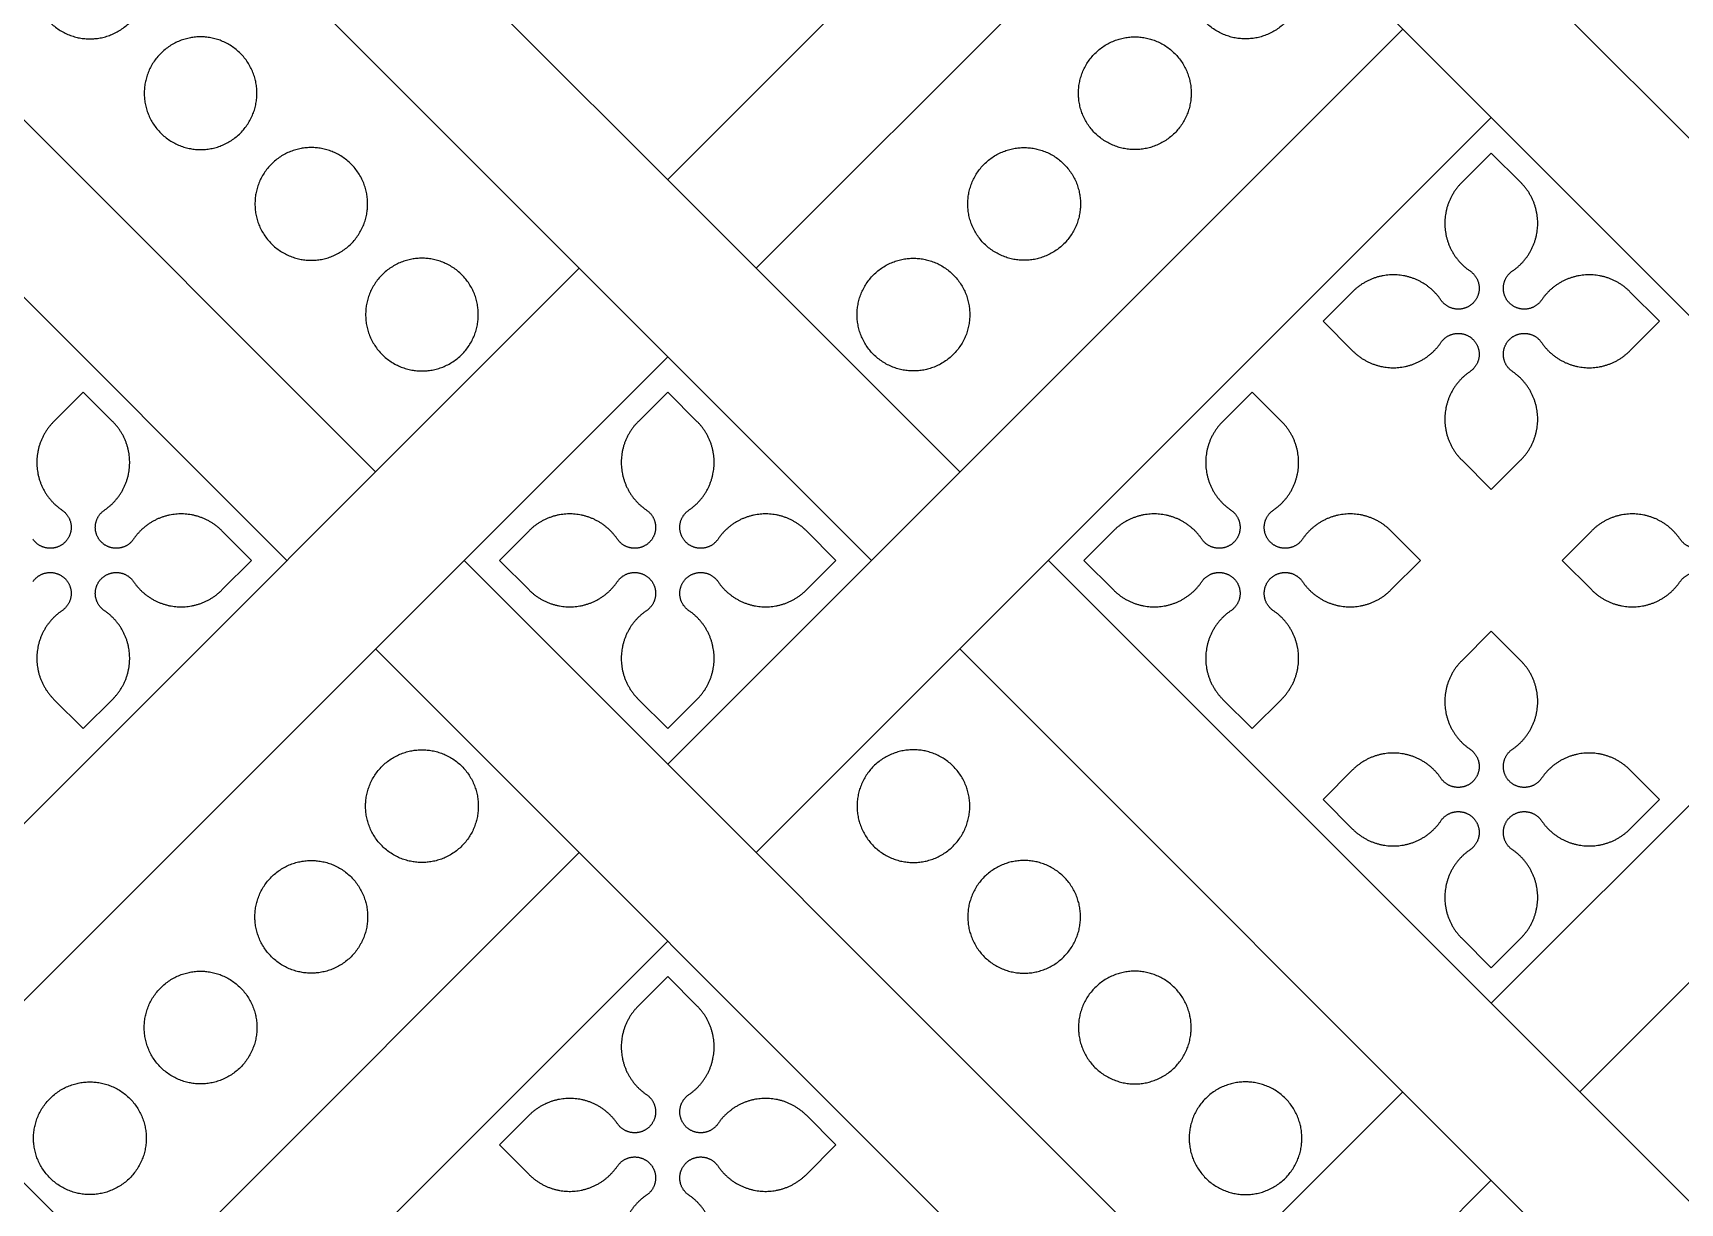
# Model space of a CAD drawing. Header units: millimetres. Extents: x -117 to 119, y -123 to 112.
# Drawn here: x -85.39 to -77.02, y 91.99 to 97.94 of the extents above; entities that cross this region are included whole.
import ezdxf

# ---------------------------------------------------------------- set-up
doc = ezdxf.new("R2010")
doc.units = ezdxf.units.MM
doc.header["$MEASUREMENT"] = 0
doc.layers.add('Layer 03', color=5, linetype='Continuous')

msp = doc.modelspace()

# ---------------------------------------------------------------- linework, layer by layer
at = {"layer": 'Layer 03'}
for p, q in [((-78.9452, 100.4158), (-82.166, 97.195)), ((-78.4947, 99.9653), (-81.7155, 96.7445)), ((-79.0127, 99.4473), (-75.2739, 95.7085)), ((-84.8687, 98.9968), (-81.1299, 95.258)), ((-79.4632, 98.9968), (-75.7244, 95.258)), ((-86.8906, 98.9466), (-83.6525, 95.7085)), ((-87.341, 98.4961), (-84.1029, 95.258)), ((-78.4271, 97.9608), (-82.166, 94.222)), ((-77.9767, 97.5103), (-81.7155, 93.7715)), ((-77.9767, 97.3301), (-78.1272, 97.1797)), ((-77.8262, 97.1797), (-77.9767, 97.3301)), ((-82.6164, 96.7445), (-86.3552, 93.0057)), ((-74.2379, 96.7445), (-77.9767, 93.0057)), ((-78.6821, 96.6247), (-78.8326, 96.4743)), ((-77.1208, 96.4743), (-77.2713, 96.6247)), ((-78.8326, 96.4743), (-78.6821, 96.3238)), ((-77.2713, 96.3238), (-77.1208, 96.4743)), ((-82.166, 96.2941), (-85.9048, 92.5553)), ((-73.7874, 96.2941), (-77.5262, 92.5553)), ((-85.139, 96.1139), (-85.2895, 95.9634)), ((-84.9885, 95.9634), (-85.139, 96.1139)), ((-82.166, 96.1139), (-82.3164, 95.9634)), ((-82.0155, 95.9634), (-82.166, 96.1139)), ((-79.1929, 96.1139), (-79.3434, 95.9634)), ((-79.0424, 95.9634), (-79.1929, 96.1139)), ((-78.1272, 95.7689), (-77.9767, 95.6184)), ((-77.9767, 95.6184), (-77.8262, 95.7689)), ((-84.2831, 95.258), (-84.4336, 95.4085)), ((-82.8714, 95.4085), (-83.0218, 95.258)), ((-81.3101, 95.258), (-81.4606, 95.4085)), ((-79.8983, 95.4085), (-80.0488, 95.258)), ((-78.3371, 95.258), (-78.4875, 95.4085)), ((-77.4658, 95.4085), (-77.6163, 95.258)), ((-84.4336, 95.1075), (-84.2831, 95.258)), ((-83.202, 95.258), (-79.4632, 91.5192)), ((-83.0218, 95.258), (-82.8714, 95.1075)), ((-81.4606, 95.1075), (-81.3101, 95.258)), ((-80.0488, 95.258), (-79.8983, 95.1075)), ((-78.4875, 95.1075), (-78.3371, 95.258)), ((-77.6163, 95.258), (-77.4658, 95.1075)), ((-77.9767, 94.8977), (-78.1272, 94.7472)), ((-77.8262, 94.7472), (-77.9767, 94.8977)), ((-83.6525, 94.8076), (-79.9137, 91.0687)), ((-80.6794, 94.8076), (-76.9406, 91.0687)), ((-85.2895, 94.5526), (-85.139, 94.4021)), ((-85.139, 94.4021), (-84.9885, 94.5526)), ((-82.3164, 94.5526), (-82.166, 94.4021)), ((-82.166, 94.4021), (-82.0155, 94.5526)), ((-79.3434, 94.5526), (-79.1929, 94.4021)), ((-79.1929, 94.4021), (-79.0424, 94.5526)), ((-78.6821, 94.1923), (-78.8326, 94.0418)), ((-77.1208, 94.0418), (-77.2713, 94.1923)), ((-78.8326, 94.0418), (-78.6821, 93.8913)), ((-77.2713, 93.8913), (-77.1208, 94.0418)), ((-82.6164, 93.7715), (-86.3552, 90.0327)), ((-82.166, 93.321), (-85.9048, 89.5822)), ((-78.1272, 93.3364), (-77.9767, 93.1859)), ((-77.9767, 93.1859), (-77.8262, 93.3364)), ((-82.166, 93.1409), (-82.3164, 92.9904)), ((-82.0155, 92.9904), (-82.166, 93.1409)), ((-78.4271, 92.5553), (-82.166, 88.8165)), ((-82.8714, 92.4355), (-83.0218, 92.285)), ((-81.3101, 92.285), (-81.4606, 92.4355)), ((-83.0218, 92.285), (-82.8714, 92.1345)), ((-81.4606, 92.1345), (-81.3101, 92.285)), ((-77.9767, 92.1048), (-81.7155, 88.366))]:
    msp.add_line(p, q, dxfattribs=at)
for points in [[(-84.4183, 99.4473), (-80.6794, 95.7085)], [(-88.6075, 95.258), (-84.8687, 91.5192)], [(-80.229, 95.258), (-76.4902, 91.5192)]]:
    msp.add_lwpolyline(points, dxfattribs=at)
for points, weights, knots in [([(-85.3919, 98.1973), (-85.3919, 98.4839), (-85.1052, 98.4839), (-84.8185, 98.4839), (-84.8185, 98.1973), (-84.8185, 97.9106), (-85.1052, 97.9106), (-85.3919, 97.9106), (-85.3919, 98.1973)], [1, 0.707106781187, 1, 0.707106781187, 1, 0.707106781187, 1, 0.707106781187, 1], [0, 0, 0, 1.413717, 1.413717, 2.827433, 2.827433, 4.24115, 4.24115, 5.654867, 5.654867, 5.654867]), ([(-78.94, 98.1973), (-78.94, 98.4839), (-79.2267, 98.4839), (-79.5134, 98.4839), (-79.5134, 98.1973), (-79.5134, 97.9106), (-79.2267, 97.9106), (-78.94, 97.9106), (-78.94, 98.1973)], [1, 0.707106781187, 1, 0.707106781187, 1, 0.707106781187, 1, 0.707106781187, 1], [0, 0, 0, 1.413717, 1.413717, 2.827433, 2.827433, 4.24115, 4.24115, 5.654867, 5.654867, 5.654867]), ([(-84.8288, 97.6342), (-84.8288, 97.9209), (-84.5421, 97.9209), (-84.2555, 97.9209), (-84.2555, 97.6342), (-84.2555, 97.3475), (-84.5421, 97.3475), (-84.8288, 97.3475), (-84.8288, 97.6342)], [1, 0.707106781187, 1, 0.707106781187, 1, 0.707106781187, 1, 0.707106781187, 1], [0, 0, 0, 1.413717, 1.413717, 2.827433, 2.827433, 4.24115, 4.24115, 5.654867, 5.654867, 5.654867]), ([(-79.5031, 97.6342), (-79.5031, 97.9209), (-79.7898, 97.9209), (-80.0765, 97.9209), (-80.0765, 97.6342), (-80.0765, 97.3475), (-79.7898, 97.3475), (-79.5031, 97.3475), (-79.5031, 97.6342)], [1, 0.707106781187, 1, 0.707106781187, 1, 0.707106781187, 1, 0.707106781187, 1], [0, 0, 0, 1.413717, 1.413717, 2.827433, 2.827433, 4.24115, 4.24115, 5.654867, 5.654867, 5.654867]), ([(-84.2657, 97.0711), (-84.2657, 97.3578), (-83.9791, 97.3578), (-83.6924, 97.3578), (-83.6924, 97.0711), (-83.6924, 96.7845), (-83.9791, 96.7845), (-84.2657, 96.7845), (-84.2657, 97.0711)], [1, 0.707106781187, 1, 0.707106781187, 1, 0.707106781187, 1, 0.707106781187, 1], [0, 0, 0, 1.413717, 1.413717, 2.827433, 2.827433, 4.24115, 4.24115, 5.654867, 5.654867, 5.654867]), ([(-80.0662, 97.0711), (-80.0662, 97.3578), (-80.3529, 97.3578), (-80.6395, 97.3578), (-80.6395, 97.0711), (-80.6395, 96.7845), (-80.3529, 96.7845), (-80.0662, 96.7845), (-80.0662, 97.0711)], [1, 0.707106781187, 1, 0.707106781187, 1, 0.707106781187, 1, 0.707106781187, 1], [0, 0, 0, 1.413717, 1.413717, 2.827433, 2.827433, 4.24115, 4.24115, 5.654867, 5.654867, 5.654867]), ([(-78.1272, 97.1797), (-78.2246, 97.0822), (-78.2117, 96.9449), (-78.1987, 96.8077), (-78.0848, 96.7302)], [1, 0.904863889332, 1, 0.904863889332, 1], [31.693684, 31.693684, 31.693684, 32.50269, 32.50269, 33.311695, 33.311695, 33.311695]), ([(-77.8686, 96.7302), (-77.7546, 96.8077), (-77.7417, 96.9449), (-77.7287, 97.0822), (-77.8262, 97.1797)], [1, 0.904863889332, 1, 0.904863889332, 1], [28.739447, 28.739447, 28.739447, 29.548452, 29.548452, 30.357457, 30.357457, 30.357457]), ([(-83.7027, 96.508), (-83.7027, 96.7947), (-83.416, 96.7947), (-83.1293, 96.7947), (-83.1293, 96.508), (-83.1293, 96.2214), (-83.416, 96.2214), (-83.7027, 96.2214), (-83.7027, 96.508)], [1, 0.707106781187, 1, 0.707106781187, 1, 0.707106781187, 1, 0.707106781187, 1], [0, 0, 0, 1.413717, 1.413717, 2.827433, 2.827433, 4.24115, 4.24115, 5.654867, 5.654867, 5.654867]), ([(-80.6293, 96.508), (-80.6293, 96.7947), (-80.9159, 96.7947), (-81.2026, 96.7947), (-81.2026, 96.508), (-81.2026, 96.2214), (-80.9159, 96.2214), (-80.6293, 96.2214), (-80.6293, 96.508)], [1, 0.707106781187, 1, 0.707106781187, 1, 0.707106781187, 1, 0.707106781187, 1], [0, 0, 0, 1.413717, 1.413717, 2.827433, 2.827433, 4.24115, 4.24115, 5.654867, 5.654867, 5.654867]), ([(-78.2326, 96.5823), (-78.3101, 96.6963), (-78.4473, 96.7093), (-78.5846, 96.7222), (-78.6821, 96.6247)], [1, 0.904854530768, 1, 0.904854530768, 1], [34.487142, 34.487142, 34.487142, 35.296228, 35.296228, 36.105314, 36.105314, 36.105314]), ([(-78.0848, 96.7302), (-78.0433, 96.702), (-78.0386, 96.6522), (-78.0339, 96.6023), (-78.0693, 96.5669), (-78.1047, 96.5315), (-78.1546, 96.5362), (-78.2044, 96.5409), (-78.2326, 96.5823)], [1, 0.904841645654, 1, 0.904841645654, 1, 0.904841645654, 1, 0.904841645654, 1], [33.311695, 33.311695, 33.311695, 33.605557, 33.605557, 33.899418, 33.899418, 34.19328, 34.19328, 34.487142, 34.487142, 34.487142]), ([(-77.7208, 96.5823), (-77.7489, 96.5409), (-77.7988, 96.5362), (-77.8487, 96.5315), (-77.8841, 96.5669), (-77.9195, 96.6023), (-77.9147, 96.6522), (-77.91, 96.702), (-77.8686, 96.7302)], [1, 0.904841645653, 1, 0.904841645653, 1, 0.904841645653, 1, 0.904841645653, 1], [27.564, 27.564, 27.564, 27.857861, 27.857861, 28.151723, 28.151723, 28.445585, 28.445585, 28.739447, 28.739447, 28.739447]), ([(-77.2713, 96.6247), (-77.3688, 96.7222), (-77.506, 96.7093), (-77.6433, 96.6963), (-77.7208, 96.5823)], [1, 0.904854530768, 1, 0.904854530768, 1], [25.945827, 25.945827, 25.945827, 26.754913, 26.754913, 27.564, 27.564, 27.564]), ([(-78.6821, 96.3238), (-78.5846, 96.2263), (-78.4473, 96.2393), (-78.3101, 96.2522), (-78.2326, 96.3662)], [1, 0.904854530768, 1, 0.904854530768, 1], [37.441541, 37.441541, 37.441541, 38.250627, 38.250627, 39.059714, 39.059714, 39.059714]), ([(-78.2326, 96.3662), (-78.2044, 96.4076), (-78.1546, 96.4123), (-78.1047, 96.417), (-78.0693, 96.3816), (-78.0339, 96.3462), (-78.0386, 96.2964), (-78.0433, 96.2465), (-78.0848, 96.2184)], [1, 0.904841645654, 1, 0.904841645654, 1, 0.904841645654, 1, 0.904841645654, 1], [39.059714, 39.059714, 39.059714, 39.353575, 39.353575, 39.647437, 39.647437, 39.941299, 39.941299, 40.235161, 40.235161, 40.235161]), ([(-77.8686, 96.2184), (-77.91, 96.2465), (-77.9147, 96.2964), (-77.9195, 96.3462), (-77.8841, 96.3816), (-77.8487, 96.417), (-77.7988, 96.4123), (-77.7489, 96.4076), (-77.7208, 96.3662)], [1, 0.904841645653, 1, 0.904841645653, 1, 0.904841645653, 1, 0.904841645653, 1], [21.815981, 21.815981, 21.815981, 22.109843, 22.109843, 22.403704, 22.403704, 22.697566, 22.697566, 22.991428, 22.991428, 22.991428]), ([(-77.7208, 96.3662), (-77.6433, 96.2522), (-77.506, 96.2393), (-77.3688, 96.2263), (-77.2713, 96.3238)], [1, 0.904854530768, 1, 0.904854530768, 1], [22.991428, 22.991428, 22.991428, 23.800514, 23.800514, 24.6096, 24.6096, 24.6096]), ([(-78.0848, 96.2184), (-78.1987, 96.1408), (-78.2117, 96.0036), (-78.2246, 95.8663), (-78.1272, 95.7689)], [1, 0.904863889332, 1, 0.904863889332, 1], [40.235161, 40.235161, 40.235161, 41.044166, 41.044166, 41.853171, 41.853171, 41.853171]), ([(-77.8262, 95.7689), (-77.7287, 95.8663), (-77.7417, 96.0036), (-77.7546, 96.1408), (-77.8686, 96.2184)], [1, 0.904863889332, 1, 0.904863889332, 1], [20.19797, 20.19797, 20.19797, 21.006976, 21.006976, 21.815981, 21.815981, 21.815981]), ([(-85.2895, 95.9634), (-85.3869, 95.8659), (-85.374, 95.7287), (-85.361, 95.5915), (-85.2471, 95.5139)], [1, 0.904863889332, 1, 0.904863889332, 1], [31.693684, 31.693684, 31.693684, 32.50269, 32.50269, 33.311695, 33.311695, 33.311695]), ([(-85.0309, 95.5139), (-84.9169, 95.5915), (-84.904, 95.7287), (-84.891, 95.8659), (-84.9885, 95.9634)], [1, 0.904863889332, 1, 0.904863889332, 1], [28.739447, 28.739447, 28.739447, 29.548452, 29.548452, 30.357457, 30.357457, 30.357457]), ([(-82.3164, 95.9634), (-82.4139, 95.8659), (-82.401, 95.7287), (-82.388, 95.5915), (-82.274, 95.5139)], [1, 0.904863889332, 1, 0.904863889332, 1], [31.693684, 31.693684, 31.693684, 32.50269, 32.50269, 33.311695, 33.311695, 33.311695]), ([(-82.0579, 95.5139), (-81.9439, 95.5915), (-81.931, 95.7287), (-81.918, 95.8659), (-82.0155, 95.9634)], [1, 0.904863889332, 1, 0.904863889332, 1], [28.739447, 28.739447, 28.739447, 29.548452, 29.548452, 30.357457, 30.357457, 30.357457]), ([(-79.3434, 95.9634), (-79.4409, 95.8659), (-79.4279, 95.7287), (-79.415, 95.5915), (-79.301, 95.5139)], [1, 0.904863889332, 1, 0.904863889332, 1], [31.693684, 31.693684, 31.693684, 32.50269, 32.50269, 33.311695, 33.311695, 33.311695]), ([(-79.0849, 95.5139), (-78.9709, 95.5915), (-78.9579, 95.7287), (-78.945, 95.8659), (-79.0424, 95.9634)], [1, 0.904863889332, 1, 0.904863889332, 1], [28.739447, 28.739447, 28.739447, 29.548452, 29.548452, 30.357457, 30.357457, 30.357457]), ([(-85.2471, 95.5139), (-85.2056, 95.4858), (-85.2009, 95.4359), (-85.1962, 95.3861), (-85.2316, 95.3507), (-85.267, 95.3153), (-85.3169, 95.32), (-85.3667, 95.3247), (-85.3949, 95.3661)], [1, 0.904841645654, 1, 0.904841645654, 1, 0.904841645654, 1, 0.904841645654, 1], [33.311695, 33.311695, 33.311695, 33.605557, 33.605557, 33.899418, 33.899418, 34.19328, 34.19328, 34.487142, 34.487142, 34.487142]), ([(-84.8831, 95.3661), (-84.9113, 95.3247), (-84.9611, 95.32), (-85.011, 95.3153), (-85.0464, 95.3507), (-85.0818, 95.3861), (-85.0771, 95.4359), (-85.0723, 95.4858), (-85.0309, 95.5139)], [1, 0.904841645653, 1, 0.904841645653, 1, 0.904841645653, 1, 0.904841645653, 1], [27.564, 27.564, 27.564, 27.857861, 27.857861, 28.151723, 28.151723, 28.445585, 28.445585, 28.739447, 28.739447, 28.739447]), ([(-84.4336, 95.4085), (-84.5311, 95.506), (-84.6683, 95.493), (-84.8056, 95.4801), (-84.8831, 95.3661)], [1, 0.904854530768, 1, 0.904854530768, 1], [25.945827, 25.945827, 25.945827, 26.754913, 26.754913, 27.564, 27.564, 27.564]), ([(-82.4219, 95.3661), (-82.4994, 95.4801), (-82.6366, 95.493), (-82.7739, 95.506), (-82.8714, 95.4085)], [1, 0.904854530768, 1, 0.904854530768, 1], [34.487142, 34.487142, 34.487142, 35.296228, 35.296228, 36.105314, 36.105314, 36.105314]), ([(-82.274, 95.5139), (-82.2326, 95.4858), (-82.2279, 95.4359), (-82.2232, 95.3861), (-82.2586, 95.3507), (-82.294, 95.3153), (-82.3438, 95.32), (-82.3937, 95.3247), (-82.4219, 95.3661)], [1, 0.904841645654, 1, 0.904841645654, 1, 0.904841645654, 1, 0.904841645654, 1], [33.311695, 33.311695, 33.311695, 33.605557, 33.605557, 33.899418, 33.899418, 34.19328, 34.19328, 34.487142, 34.487142, 34.487142]), ([(-81.9101, 95.3661), (-81.9382, 95.3247), (-81.9881, 95.32), (-82.0379, 95.3153), (-82.0733, 95.3507), (-82.1087, 95.3861), (-82.104, 95.4359), (-82.0993, 95.4858), (-82.0579, 95.5139)], [1, 0.904841645654, 1, 0.904841645654, 1, 0.904841645654, 1, 0.904841645654, 1], [27.564, 27.564, 27.564, 27.857861, 27.857861, 28.151723, 28.151723, 28.445585, 28.445585, 28.739447, 28.739447, 28.739447]), ([(-81.4606, 95.4085), (-81.558, 95.506), (-81.6953, 95.493), (-81.8325, 95.4801), (-81.9101, 95.3661)], [1, 0.904854530768, 1, 0.904854530768, 1], [25.945827, 25.945827, 25.945827, 26.754913, 26.754913, 27.564, 27.564, 27.564]), ([(-79.4488, 95.3661), (-79.5263, 95.4801), (-79.6636, 95.493), (-79.8008, 95.506), (-79.8983, 95.4085)], [1, 0.904854530768, 1, 0.904854530768, 1], [34.487142, 34.487142, 34.487142, 35.296228, 35.296228, 36.105314, 36.105314, 36.105314]), ([(-79.301, 95.5139), (-79.2596, 95.4858), (-79.2549, 95.4359), (-79.2501, 95.3861), (-79.2856, 95.3507), (-79.321, 95.3153), (-79.3708, 95.32), (-79.4207, 95.3247), (-79.4488, 95.3661)], [1, 0.904841645654, 1, 0.904841645654, 1, 0.904841645654, 1, 0.904841645654, 1], [33.311695, 33.311695, 33.311695, 33.605557, 33.605557, 33.899418, 33.899418, 34.19328, 34.19328, 34.487142, 34.487142, 34.487142]), ([(-78.937, 95.3661), (-78.9652, 95.3247), (-79.015, 95.32), (-79.0649, 95.3153), (-79.1003, 95.3507), (-79.1357, 95.3861), (-79.131, 95.4359), (-79.1263, 95.4858), (-79.0849, 95.5139)], [1, 0.904841645653, 1, 0.904841645653, 1, 0.904841645653, 1, 0.904841645653, 1], [27.564, 27.564, 27.564, 27.857861, 27.857861, 28.151723, 28.151723, 28.445585, 28.445585, 28.739447, 28.739447, 28.739447]), ([(-78.4875, 95.4085), (-78.585, 95.506), (-78.7223, 95.493), (-78.8595, 95.4801), (-78.937, 95.3661)], [1, 0.904854530768, 1, 0.904854530768, 1], [25.945827, 25.945827, 25.945827, 26.754913, 26.754913, 27.564, 27.564, 27.564]), ([(-77.0163, 95.3661), (-77.0939, 95.4801), (-77.2311, 95.493), (-77.3684, 95.506), (-77.4658, 95.4085)], [1, 0.904854530768, 1, 0.904854530768, 1], [34.487142, 34.487142, 34.487142, 35.296228, 35.296228, 36.105314, 36.105314, 36.105314]), ([(-76.8685, 95.5139), (-76.8271, 95.4858), (-76.8224, 95.4359), (-76.8177, 95.3861), (-76.8531, 95.3507), (-76.8885, 95.3153), (-76.9383, 95.32), (-76.9882, 95.3247), (-77.0163, 95.3661)], [1, 0.904841645653, 1, 0.904841645653, 1, 0.904841645653, 1, 0.904841645653, 1], [33.311695, 33.311695, 33.311695, 33.605557, 33.605557, 33.899418, 33.899418, 34.19328, 34.19328, 34.487142, 34.487142, 34.487142]), ([(-85.3949, 95.15), (-85.3667, 95.1914), (-85.3169, 95.1961), (-85.267, 95.2008), (-85.2316, 95.1654), (-85.1962, 95.13), (-85.2009, 95.0801), (-85.2056, 95.0303), (-85.2471, 95.0021)], [1, 0.904841645653, 1, 0.904841645653, 1, 0.904841645653, 1, 0.904841645653, 1], [39.059714, 39.059714, 39.059714, 39.353575, 39.353575, 39.647437, 39.647437, 39.941299, 39.941299, 40.235161, 40.235161, 40.235161]), ([(-85.0309, 95.0021), (-85.0723, 95.0303), (-85.0771, 95.0801), (-85.0818, 95.13), (-85.0464, 95.1654), (-85.011, 95.2008), (-84.9611, 95.1961), (-84.9113, 95.1914), (-84.8831, 95.15)], [1, 0.904841645653, 1, 0.904841645653, 1, 0.904841645653, 1, 0.904841645653, 1], [21.815981, 21.815981, 21.815981, 22.109843, 22.109843, 22.403704, 22.403704, 22.697566, 22.697566, 22.991428, 22.991428, 22.991428]), ([(-82.4219, 95.15), (-82.3937, 95.1914), (-82.3438, 95.1961), (-82.294, 95.2008), (-82.2586, 95.1654), (-82.2232, 95.13), (-82.2279, 95.0801), (-82.2326, 95.0303), (-82.274, 95.0021)], [1, 0.904841645653, 1, 0.904841645653, 1, 0.904841645653, 1, 0.904841645653, 1], [39.059714, 39.059714, 39.059714, 39.353575, 39.353575, 39.647437, 39.647437, 39.941299, 39.941299, 40.235161, 40.235161, 40.235161]), ([(-82.0579, 95.0021), (-82.0993, 95.0303), (-82.104, 95.0801), (-82.1087, 95.13), (-82.0733, 95.1654), (-82.0379, 95.2008), (-81.9881, 95.1961), (-81.9382, 95.1914), (-81.9101, 95.15)], [1, 0.904841645654, 1, 0.904841645654, 1, 0.904841645654, 1, 0.904841645654, 1], [21.815981, 21.815981, 21.815981, 22.109843, 22.109843, 22.403704, 22.403704, 22.697566, 22.697566, 22.991428, 22.991428, 22.991428]), ([(-79.4488, 95.15), (-79.4207, 95.1914), (-79.3708, 95.1961), (-79.321, 95.2008), (-79.2856, 95.1654), (-79.2501, 95.13), (-79.2549, 95.0801), (-79.2596, 95.0303), (-79.301, 95.0021)], [1, 0.904841645654, 1, 0.904841645654, 1, 0.904841645654, 1, 0.904841645654, 1], [39.059714, 39.059714, 39.059714, 39.353575, 39.353575, 39.647437, 39.647437, 39.941299, 39.941299, 40.235161, 40.235161, 40.235161]), ([(-79.0849, 95.0021), (-79.1263, 95.0303), (-79.131, 95.0801), (-79.1357, 95.13), (-79.1003, 95.1654), (-79.0649, 95.2008), (-79.015, 95.1961), (-78.9652, 95.1914), (-78.937, 95.15)], [1, 0.904841645653, 1, 0.904841645653, 1, 0.904841645653, 1, 0.904841645653, 1], [21.815981, 21.815981, 21.815981, 22.109843, 22.109843, 22.403704, 22.403704, 22.697566, 22.697566, 22.991428, 22.991428, 22.991428]), ([(-77.0163, 95.15), (-76.9882, 95.1914), (-76.9383, 95.1961), (-76.8885, 95.2008), (-76.8531, 95.1654), (-76.8177, 95.13), (-76.8224, 95.0801), (-76.8271, 95.0303), (-76.8685, 95.0021)], [1, 0.904841645653, 1, 0.904841645653, 1, 0.904841645653, 1, 0.904841645653, 1], [39.059714, 39.059714, 39.059714, 39.353575, 39.353575, 39.647437, 39.647437, 39.941299, 39.941299, 40.235161, 40.235161, 40.235161]), ([(-84.8831, 95.15), (-84.8056, 95.036), (-84.6683, 95.023), (-84.5311, 95.0101), (-84.4336, 95.1075)], [1, 0.904854530768, 1, 0.904854530768, 1], [22.991428, 22.991428, 22.991428, 23.800514, 23.800514, 24.6096, 24.6096, 24.6096]), ([(-82.8714, 95.1075), (-82.7739, 95.0101), (-82.6366, 95.023), (-82.4994, 95.036), (-82.4219, 95.15)], [1, 0.904854530768, 1, 0.904854530768, 1], [37.441541, 37.441541, 37.441541, 38.250627, 38.250627, 39.059714, 39.059714, 39.059714]), ([(-81.9101, 95.15), (-81.8325, 95.036), (-81.6953, 95.023), (-81.558, 95.0101), (-81.4606, 95.1075)], [1, 0.904854530768, 1, 0.904854530768, 1], [22.991428, 22.991428, 22.991428, 23.800514, 23.800514, 24.6096, 24.6096, 24.6096]), ([(-79.8983, 95.1075), (-79.8008, 95.0101), (-79.6636, 95.023), (-79.5263, 95.036), (-79.4488, 95.15)], [1, 0.904854530768, 1, 0.904854530768, 1], [37.441541, 37.441541, 37.441541, 38.250627, 38.250627, 39.059714, 39.059714, 39.059714]), ([(-78.937, 95.15), (-78.8595, 95.036), (-78.7223, 95.023), (-78.585, 95.0101), (-78.4875, 95.1075)], [1, 0.904854530768, 1, 0.904854530768, 1], [22.991428, 22.991428, 22.991428, 23.800514, 23.800514, 24.6096, 24.6096, 24.6096]), ([(-77.4658, 95.1075), (-77.3684, 95.0101), (-77.2311, 95.023), (-77.0939, 95.036), (-77.0163, 95.15)], [1, 0.904854530768, 1, 0.904854530768, 1], [37.441541, 37.441541, 37.441541, 38.250627, 38.250627, 39.059714, 39.059714, 39.059714]), ([(-85.2471, 95.0021), (-85.361, 94.9246), (-85.374, 94.7873), (-85.3869, 94.6501), (-85.2895, 94.5526)], [1, 0.904863889332, 1, 0.904863889332, 1], [40.235161, 40.235161, 40.235161, 41.044166, 41.044166, 41.853171, 41.853171, 41.853171]), ([(-84.9885, 94.5526), (-84.891, 94.6501), (-84.904, 94.7873), (-84.9169, 94.9246), (-85.0309, 95.0021)], [1, 0.904863889332, 1, 0.904863889332, 1], [20.19797, 20.19797, 20.19797, 21.006976, 21.006976, 21.815981, 21.815981, 21.815981]), ([(-82.274, 95.0021), (-82.388, 94.9246), (-82.401, 94.7873), (-82.4139, 94.6501), (-82.3164, 94.5526)], [1, 0.904863889332, 1, 0.904863889332, 1], [40.235161, 40.235161, 40.235161, 41.044166, 41.044166, 41.853171, 41.853171, 41.853171]), ([(-82.0155, 94.5526), (-81.918, 94.6501), (-81.931, 94.7873), (-81.9439, 94.9246), (-82.0579, 95.0021)], [1, 0.904863889332, 1, 0.904863889332, 1], [20.19797, 20.19797, 20.19797, 21.006976, 21.006976, 21.815981, 21.815981, 21.815981]), ([(-79.301, 95.0021), (-79.415, 94.9246), (-79.4279, 94.7873), (-79.4409, 94.6501), (-79.3434, 94.5526)], [1, 0.904863889332, 1, 0.904863889332, 1], [40.235161, 40.235161, 40.235161, 41.044166, 41.044166, 41.853171, 41.853171, 41.853171]), ([(-79.0424, 94.5526), (-78.945, 94.6501), (-78.9579, 94.7873), (-78.9709, 94.9246), (-79.0849, 95.0021)], [1, 0.904863889332, 1, 0.904863889332, 1], [20.19797, 20.19797, 20.19797, 21.006976, 21.006976, 21.815981, 21.815981, 21.815981]), ([(-78.1272, 94.7472), (-78.2246, 94.6497), (-78.2117, 94.5125), (-78.1987, 94.3752), (-78.0848, 94.2977)], [1, 0.904863889332, 1, 0.904863889332, 1], [31.693684, 31.693684, 31.693684, 32.50269, 32.50269, 33.311695, 33.311695, 33.311695]), ([(-77.8686, 94.2977), (-77.7546, 94.3752), (-77.7417, 94.5125), (-77.7287, 94.6497), (-77.8262, 94.7472)], [1, 0.904863889332, 1, 0.904863889332, 1], [28.739447, 28.739447, 28.739447, 29.548452, 29.548452, 30.357457, 30.357457, 30.357457]), ([(-83.1293, 94.008), (-83.1293, 94.2947), (-83.416, 94.2947), (-83.7027, 94.2947), (-83.7027, 94.008), (-83.7027, 93.7213), (-83.416, 93.7213), (-83.1293, 93.7213), (-83.1293, 94.008)], [1, 0.707106781187, 1, 0.707106781187, 1, 0.707106781187, 1, 0.707106781187, 1], [0, 0, 0, 1.413717, 1.413717, 2.827433, 2.827433, 4.24115, 4.24115, 5.654867, 5.654867, 5.654867]), ([(-81.2026, 94.008), (-81.2026, 94.2947), (-80.9159, 94.2947), (-80.6293, 94.2947), (-80.6293, 94.008), (-80.6293, 93.7213), (-80.9159, 93.7213), (-81.2026, 93.7213), (-81.2026, 94.008)], [1, 0.707106781187, 1, 0.707106781187, 1, 0.707106781187, 1, 0.707106781187, 1], [0, 0, 0, 1.413717, 1.413717, 2.827433, 2.827433, 4.24115, 4.24115, 5.654867, 5.654867, 5.654867]), ([(-78.2326, 94.1498), (-78.3101, 94.2638), (-78.4473, 94.2768), (-78.5846, 94.2897), (-78.6821, 94.1923)], [1, 0.904854530768, 1, 0.904854530768, 1], [34.487142, 34.487142, 34.487142, 35.296228, 35.296228, 36.105314, 36.105314, 36.105314]), ([(-78.0848, 94.2977), (-78.0433, 94.2695), (-78.0386, 94.2197), (-78.0339, 94.1698), (-78.0693, 94.1344), (-78.1047, 94.099), (-78.1546, 94.1037), (-78.2044, 94.1084), (-78.2326, 94.1498)], [1, 0.904841645654, 1, 0.904841645654, 1, 0.904841645654, 1, 0.904841645654, 1], [33.311695, 33.311695, 33.311695, 33.605557, 33.605557, 33.899418, 33.899418, 34.19328, 34.19328, 34.487142, 34.487142, 34.487142]), ([(-77.7208, 94.1498), (-77.7489, 94.1084), (-77.7988, 94.1037), (-77.8487, 94.099), (-77.8841, 94.1344), (-77.9195, 94.1698), (-77.9147, 94.2197), (-77.91, 94.2695), (-77.8686, 94.2977)], [1, 0.904841645654, 1, 0.904841645654, 1, 0.904841645654, 1, 0.904841645654, 1], [27.564, 27.564, 27.564, 27.857861, 27.857861, 28.151723, 28.151723, 28.445585, 28.445585, 28.739447, 28.739447, 28.739447]), ([(-77.2713, 94.1923), (-77.3688, 94.2897), (-77.506, 94.2768), (-77.6433, 94.2638), (-77.7208, 94.1498)], [1, 0.904854530768, 1, 0.904854530768, 1], [25.945827, 25.945827, 25.945827, 26.754913, 26.754913, 27.564, 27.564, 27.564]), ([(-78.6821, 93.8913), (-78.5846, 93.7938), (-78.4473, 93.8068), (-78.3101, 93.8197), (-78.2326, 93.9337)], [1, 0.904854530768, 1, 0.904854530768, 1], [37.441541, 37.441541, 37.441541, 38.250627, 38.250627, 39.059714, 39.059714, 39.059714]), ([(-78.2326, 93.9337), (-78.2044, 93.9751), (-78.1546, 93.9798), (-78.1047, 93.9845), (-78.0693, 93.9491), (-78.0339, 93.9137), (-78.0386, 93.8639), (-78.0433, 93.814), (-78.0848, 93.7859)], [1, 0.904841645654, 1, 0.904841645654, 1, 0.904841645654, 1, 0.904841645654, 1], [39.059714, 39.059714, 39.059714, 39.353575, 39.353575, 39.647437, 39.647437, 39.941299, 39.941299, 40.235161, 40.235161, 40.235161]), ([(-77.8686, 93.7859), (-77.91, 93.814), (-77.9147, 93.8639), (-77.9195, 93.9137), (-77.8841, 93.9491), (-77.8487, 93.9845), (-77.7988, 93.9798), (-77.7489, 93.9751), (-77.7208, 93.9337)], [1, 0.904841645653, 1, 0.904841645653, 1, 0.904841645653, 1, 0.904841645653, 1], [21.815981, 21.815981, 21.815981, 22.109843, 22.109843, 22.403704, 22.403704, 22.697566, 22.697566, 22.991428, 22.991428, 22.991428]), ([(-77.7208, 93.9337), (-77.6433, 93.8197), (-77.506, 93.8068), (-77.3688, 93.7938), (-77.2713, 93.8913)], [1, 0.904854530768, 1, 0.904854530768, 1], [22.991428, 22.991428, 22.991428, 23.800514, 23.800514, 24.6096, 24.6096, 24.6096]), ([(-78.0848, 93.7859), (-78.1987, 93.7083), (-78.2117, 93.5711), (-78.2246, 93.4339), (-78.1272, 93.3364)], [1, 0.904863889332, 1, 0.904863889332, 1], [40.235161, 40.235161, 40.235161, 41.044166, 41.044166, 41.853171, 41.853171, 41.853171]), ([(-77.8262, 93.3364), (-77.7287, 93.4339), (-77.7417, 93.5711), (-77.7546, 93.7083), (-77.8686, 93.7859)], [1, 0.904863889332, 1, 0.904863889332, 1], [20.19797, 20.19797, 20.19797, 21.006976, 21.006976, 21.815981, 21.815981, 21.815981]), ([(-83.6924, 93.4449), (-83.6924, 93.7316), (-83.9791, 93.7316), (-84.2657, 93.7316), (-84.2657, 93.4449), (-84.2657, 93.1583), (-83.9791, 93.1583), (-83.6924, 93.1583), (-83.6924, 93.4449)], [1, 0.707106781187, 1, 0.707106781187, 1, 0.707106781187, 1, 0.707106781187, 1], [0, 0, 0, 1.413717, 1.413717, 2.827433, 2.827433, 4.24115, 4.24115, 5.654867, 5.654867, 5.654867]), ([(-80.6395, 93.4449), (-80.6395, 93.7316), (-80.3529, 93.7316), (-80.0662, 93.7316), (-80.0662, 93.4449), (-80.0662, 93.1583), (-80.3529, 93.1583), (-80.6395, 93.1583), (-80.6395, 93.4449)], [1, 0.707106781187, 1, 0.707106781187, 1, 0.707106781187, 1, 0.707106781187, 1], [0, 0, 0, 1.413717, 1.413717, 2.827433, 2.827433, 4.24115, 4.24115, 5.654867, 5.654867, 5.654867]), ([(-84.2555, 92.8818), (-84.2555, 93.1685), (-84.5421, 93.1685), (-84.8288, 93.1685), (-84.8288, 92.8818), (-84.8288, 92.5952), (-84.5421, 92.5952), (-84.2555, 92.5952), (-84.2555, 92.8818)], [1, 0.707106781187, 1, 0.707106781187, 1, 0.707106781187, 1, 0.707106781187, 1], [0, 0, 0, 1.413717, 1.413717, 2.827433, 2.827433, 4.24115, 4.24115, 5.654867, 5.654867, 5.654867]), ([(-80.0765, 92.8818), (-80.0765, 93.1685), (-79.7898, 93.1685), (-79.5031, 93.1685), (-79.5031, 92.8818), (-79.5031, 92.5952), (-79.7898, 92.5952), (-80.0765, 92.5952), (-80.0765, 92.8818)], [1, 0.707106781187, 1, 0.707106781187, 1, 0.707106781187, 1, 0.707106781187, 1], [0, 0, 0, 1.413717, 1.413717, 2.827433, 2.827433, 4.24115, 4.24115, 5.654867, 5.654867, 5.654867]), ([(-82.3164, 92.9904), (-82.4139, 92.8929), (-82.401, 92.7557), (-82.388, 92.6184), (-82.274, 92.5409)], [1, 0.904863889332, 1, 0.904863912014, 0.999999954636], [54.685112, 54.685112, 54.685112, 55.494117, 55.494117, 56.303123, 56.303123, 56.303123]), ([(-82.0579, 92.5409), (-81.9439, 92.6184), (-81.931, 92.7557), (-81.918, 92.8929), (-82.0155, 92.9904)], [0.999999954636, 0.904863912014, 1, 0.904863889332, 1], [51.730874, 51.730874, 51.730874, 52.53988, 52.53988, 53.348885, 53.348885, 53.348885]), ([(-84.8185, 92.3188), (-84.8185, 92.6054), (-85.1052, 92.6054), (-85.3919, 92.6054), (-85.3919, 92.3188), (-85.3919, 92.0321), (-85.1052, 92.0321), (-84.8185, 92.0321), (-84.8185, 92.3188)], [1, 0.707106781187, 1, 0.707106781187, 1, 0.707106781187, 1, 0.707106781187, 1], [0, 0, 0, 1.413717, 1.413717, 2.827433, 2.827433, 4.24115, 4.24115, 5.654867, 5.654867, 5.654867]), ([(-79.5134, 92.3188), (-79.5134, 92.6054), (-79.2267, 92.6054), (-78.94, 92.6054), (-78.94, 92.3188), (-78.94, 92.0321), (-79.2267, 92.0321), (-79.5134, 92.0321), (-79.5134, 92.3188)], [1, 0.707106781187, 1, 0.707106781187, 1, 0.707106781187, 1, 0.707106781187, 1], [0, 0, 0, 1.413717, 1.413717, 2.827433, 2.827433, 4.24115, 4.24115, 5.654867, 5.654867, 5.654867]), ([(-82.4219, 92.393), (-82.4994, 92.507), (-82.6366, 92.52), (-82.7739, 92.5329), (-82.8714, 92.4355)], [1, 0.904854530768, 1, 0.904854530768, 1], [57.47857, 57.47857, 57.47857, 58.287656, 58.287656, 59.096742, 59.096742, 59.096742]), ([(-82.274, 92.5409), (-82.2326, 92.5128), (-82.2279, 92.4629), (-82.2232, 92.413), (-82.2586, 92.3776), (-82.294, 92.3422), (-82.3438, 92.3469), (-82.3937, 92.3516), (-82.4219, 92.393)], [0.999999954625, 0.904841668341, 1, 0.904841645654, 1, 0.904841645654, 1, 0.904841645654, 1], [56.303123, 56.303123, 56.303123, 56.596984, 56.596984, 56.890846, 56.890846, 57.184708, 57.184708, 57.47857, 57.47857, 57.47857]), ([(-81.9101, 92.393), (-81.9382, 92.3516), (-81.9881, 92.3469), (-82.0379, 92.3422), (-82.0733, 92.3776), (-82.1087, 92.413), (-82.104, 92.4629), (-82.0993, 92.5128), (-82.0579, 92.5409)], [0.999999954625, 0.904841668341, 1, 0.904841645653, 1, 0.904841645653, 1, 0.904841668341, 0.999999954625], [50.555428, 50.555428, 50.555428, 50.849289, 50.849289, 51.143151, 51.143151, 51.437013, 51.437013, 51.730874, 51.730874, 51.730874]), ([(-81.4606, 92.4355), (-81.558, 92.5329), (-81.6953, 92.52), (-81.8325, 92.507), (-81.9101, 92.393)], [1, 0.904854530768, 1, 0.904854553452, 0.999999954631], [48.937255, 48.937255, 48.937255, 49.746341, 49.746341, 50.555428, 50.555428, 50.555428]), ([(-82.8714, 92.1345), (-82.7739, 92.037), (-82.6366, 92.05), (-82.4994, 92.0629), (-82.4219, 92.1769)], [1, 0.904854530768, 1, 0.904854530768, 1], [60.432969, 60.432969, 60.432969, 61.242055, 61.242055, 62.051142, 62.051142, 62.051142]), ([(-82.4219, 92.1769), (-82.3937, 92.2184), (-82.3438, 92.2231), (-82.294, 92.2278), (-82.2586, 92.1923), (-82.2232, 92.1569), (-82.2279, 92.1071), (-82.2326, 92.0572), (-82.274, 92.0291)], [1, 0.904841645653, 1, 0.904841645653, 1, 0.904841645653, 1, 0.904841668341, 0.999999954625], [62.051142, 62.051142, 62.051142, 62.345003, 62.345003, 62.638865, 62.638865, 62.932727, 62.932727, 63.226588, 63.226588, 63.226588]), ([(-82.0579, 92.0291), (-82.0993, 92.0572), (-82.104, 92.1071), (-82.1087, 92.1569), (-82.0733, 92.1923), (-82.0379, 92.2278), (-81.9881, 92.2231), (-81.9382, 92.2184), (-81.9101, 92.1769)], [0.999999954625, 0.904841668341, 1, 0.904841645653, 1, 0.904841645653, 1, 0.904841645653, 1], [44.807409, 44.807409, 44.807409, 45.101271, 45.101271, 45.395132, 45.395132, 45.688994, 45.688994, 45.982856, 45.982856, 45.982856]), ([(-81.9101, 92.1769), (-81.8325, 92.0629), (-81.6953, 92.05), (-81.558, 92.037), (-81.4606, 92.1345)], [1, 0.904854530768, 1, 0.904854553452, 0.999999954631], [45.982856, 45.982856, 45.982856, 46.791942, 46.791942, 47.601028, 47.601028, 47.601028]), ([(-82.274, 92.0291), (-82.388, 91.9516), (-82.401, 91.8143), (-82.4139, 91.6771), (-82.3164, 91.5796)], [0.999999954636, 0.904863912014, 1, 0.904863889332, 1], [40.235161, 40.235161, 40.235161, 41.044166, 41.044166, 41.853171, 41.853171, 41.853171]), ([(-82.0155, 91.5796), (-81.918, 91.6771), (-81.931, 91.8143), (-81.9439, 91.9516), (-82.0579, 92.0291)], [1, 0.904863889332, 1, 0.904863912014, 0.999999954636], [43.189398, 43.189398, 43.189398, 43.998404, 43.998404, 44.807409, 44.807409, 44.807409])]:
    msp.add_rational_spline(points, weights, degree=2, knots=knots, dxfattribs=at)

doc.saveas('drawing.dxf')
